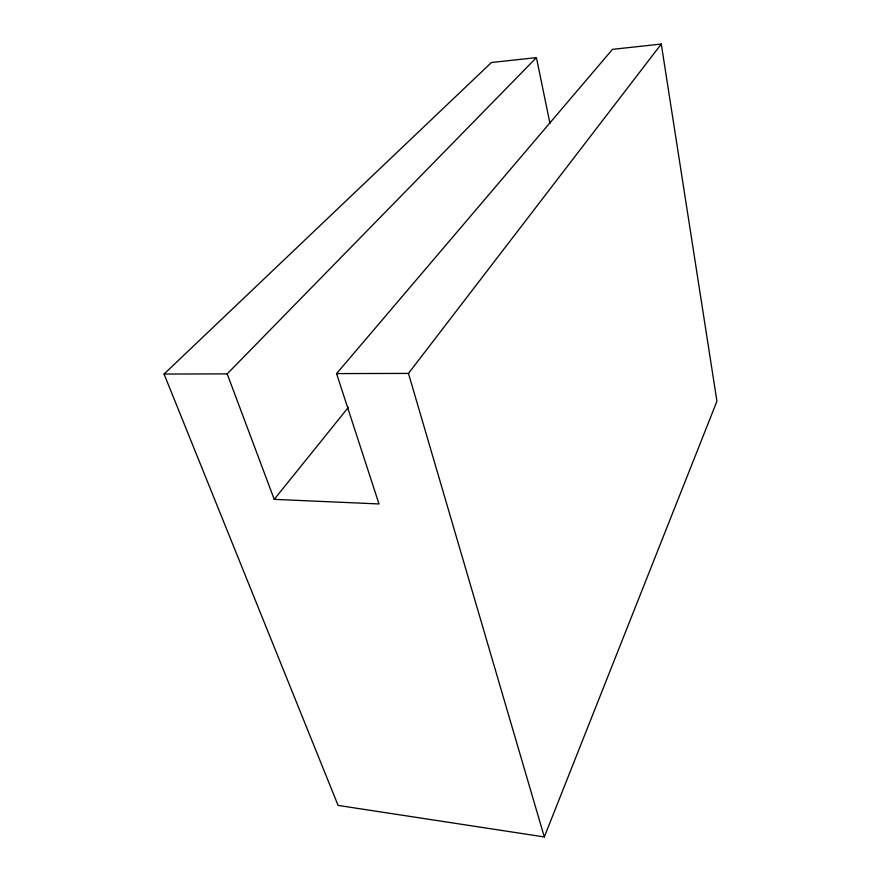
<?xml version="1.0" encoding="UTF-8"?>
<svg xmlns="http://www.w3.org/2000/svg" width="881" height="881" viewBox="0 0 881 881"><rect width="100%" height="100%" fill="white"/><g stroke="black" fill="none" stroke-linecap="round" stroke-linejoin="round"><path stroke-width="1.32" d="M536.419 57.617L491.455 62.507L164.064 374.051L338.084 805.41L544.304 836.95L716.936 401.24L661.268 44.05L612.493 49.347L336.575 373.599L378.995 503.943L274.233 499.362L227.188 373.885L536.419 57.617L549.964 123.406M336.575 373.599L408.465 373.412L661.268 44.05M274.233 499.362L348.435 407.264M164.064 374.051L227.188 373.885M408.465 373.412L544.304 836.95"/></g></svg>
